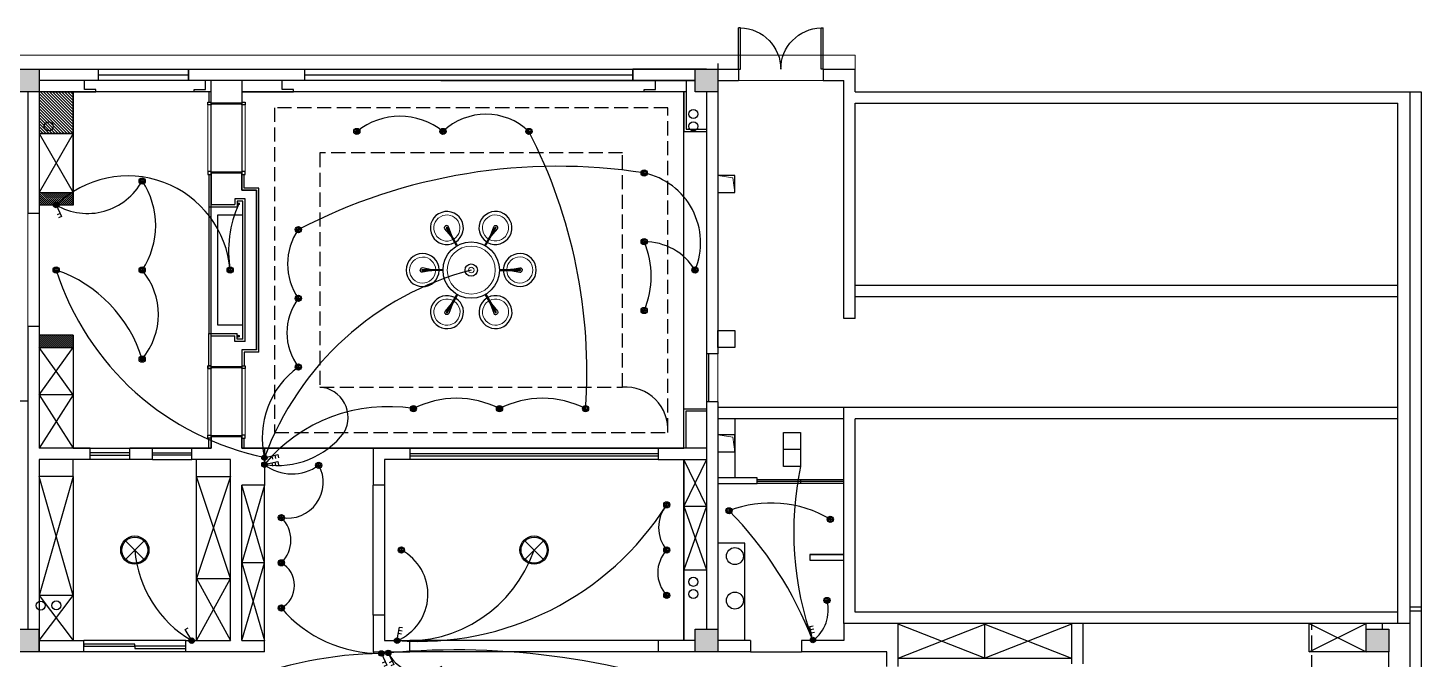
# Model space of a CAD drawing. Header units: millimetres. Extents: x 561810 to 956823, y -438984 to -391712.
# Drawn here: x 830117 to 854737, y -402870 to -391712 of the extents above; entities that cross this region are included whole.
import ezdxf

# ---------------------------------------------------------------- set-up
doc = ezdxf.new("R2010")
doc.units = ezdxf.units.MM
doc.header["$LTSCALE"] = 10
doc.header["$MEASUREMENT"] = 0
doc.linetypes.add('DASH', pattern=[0.35, 0.25, -0.1])
doc.layers.get('0').update_dxf_attribs({"linetype": 'CONTINUOUS'})
for name, color, linetype in [('4-P灯具', 142, 'CONTINUOUS'), ('5-P开关', 4, 'CONTINUOUS'), ('5-P开关图例', 4, 'CONTINUOUS'), ('COLUMN', 7, 'CONTINUOUS'), ('PUB_HATCH', 144, 'CONTINUOUS'), ('WALL', 7, 'CONTINUOUS'), ('WINDOW', 4, 'CONTINUOUS'), ('填充', 8, 'CONTINUOUS'), ('墙', 7, 'CONTINUOUS')]:
    doc.layers.add(name, color=color, linetype=linetype)
doc.layers.add('家居内线', color=251, linetype='CONTINUOUS', lineweight=13)
doc.layers.add('细线', color=250, linetype='CONTINUOUS', lineweight=5)

# ---------------------------------------------------------------- blocks, each defined once
blk = doc.blocks.new('$DORLIB2D$00000002')
for p, q in [((-0.5, 0), (-0.5, 0.4875)), ((-0.475, 0.4875), (-0.5, 0.4875)), ((-0.475, 0), (-0.475, 0.4875)), ((0.475, 0), (0.475, 0.4875)), ((0.475, 0.4875), (0.5, 0.4875)), ((0.5, 0), (0.5, 0.4875)), ((-0.5, 0), (-0.475, 0)), ((0.5, 0), (0.475, 0))]:
    blk.add_line(p, q)
for centre, start, end in [((-0.4875, 0), 0, 88.53072), ((0.4875, 0), 91.46928, 180)]:
    blk.add_arc(centre, 0.4875, start, end)
blk = doc.blocks.new('dfghdfhgd')
at = {"layer": '5-P开关图例'}
blk.add_hatch(color=4, dxfattribs=at).paths.add_polyline_path([(251209, 63552, 1), (251112, 63552, 1)])
at = {"layer": '5-P开关图例', "color": 4}
for p, q in [((251160, 63552), (251273, 63747)), ((251242, 63694), (251292, 63666)), ((251273, 63747), (251323, 63719))]:
    blk.add_line(p, q, dxfattribs=at)
blk.add_circle((251160, 63552), 48.4, dxfattribs=at)
blk = doc.blocks.new('ghdfg')
at = {"layer": '5-P开关图例'}
blk.add_hatch(color=4, dxfattribs=at).paths.add_polyline_path([(251192, 62859, 1), (251095, 62859, 1)])
at = {"layer": '5-P开关图例', "color": 4}
for p, q in [((251152, 62875), (251265, 63070)), ((251265, 63070), (251315, 63041)), ((251209, 62973), (251259, 62944)), ((251237, 63022), (251287, 62993))]:
    blk.add_line(p, q, dxfattribs=at)
blk.add_circle((251144, 62859), 48.4, dxfattribs=at)
blk = doc.blocks.new('fghdfg')
at = {"layer": '5-P开关图例'}
blk.add_hatch(color=4, dxfattribs=at).paths.add_polyline_path([(251213, 64281, 1), (251116, 64281, 1)])
at = {"layer": '5-P开关图例', "color": 4}
for p, q in [((251164, 64281), (251277, 64477)), ((251277, 64477), (251327, 64448))]:
    blk.add_line(p, q, dxfattribs=at)
blk.add_circle((251164, 64281), 48.4, dxfattribs=at)

msp = doc.modelspace()

# ---------------------------------------------------------------- hatches: boundary and pattern name
h = msp.add_hatch()
h.set_pattern_fill('ANSI31', color=250, scale=200, style=0)
h.set_pattern_definition([(135, (830916.954, -394842.755), (17.6777, 17.6777), [])])
h.paths.add_polyline_path([(830317, -394842.8), (830317, -394622.8), (830917, -394622.8), (830917, -394842.8)])
h = msp.add_hatch()
h.set_pattern_fill('ANSI31', color=250, scale=200, style=0)
h.set_pattern_definition([(225, (830916.954, -397142.755), (17.6777, -17.6777), [])])
h.paths.add_polyline_path([(830317, -397142.8), (830317, -397362.8), (830917, -397362.8), (830917, -397142.8)])
at = {"layer": 'PUB_HATCH'}
h = msp.add_hatch(color=256, dxfattribs=at)
h.paths.add_polyline_path([(829917, -392842.8), (829917, -392442.8), (830317, -392442.8), (830317, -392842.8)])
h.paths.add_polyline_path([(841907, -392842.8), (841907, -392442.8), (842307, -392442.8), (842307, -392842.8)])
h.paths.add_polyline_path([(841907, -402742.8), (841907, -402342.8), (842307, -402342.8), (842307, -402742.8)])
h.paths.add_polyline_path([(829917, -402742.8), (829917, -402342.8), (830317, -402342.8), (830317, -402742.8)])
h = msp.add_hatch(color=256, dxfattribs=at)
h.paths.add_polyline_path([(829917, -414402.8), (829917, -414002.8), (830317, -414002.8), (830317, -414402.8)])
h.paths.add_polyline_path([(818057, -414402.8), (818057, -414002.8), (818457, -414002.8), (818457, -414402.8)])
h.paths.add_polyline_path([(818057, -409202.8), (818057, -408802.8), (818457, -408802.8), (818457, -409202.8)])
h.paths.add_polyline_path([(818057, -402742.8), (818057, -402342.8), (818457, -402342.8), (818457, -402742.8)])
h.paths.add_polyline_path([(853767, -402742.8), (853767, -402342.8), (854167, -402342.8), (854167, -402742.8)])
h.paths.add_polyline_path([(853767, -409202.8), (853767, -408802.8), (854167, -408802.8), (854167, -409202.8)])
h.paths.add_polyline_path([(853767, -414402.8), (853767, -414002.8), (854167, -414002.8), (854167, -414402.8)])
h.paths.add_polyline_path([(841907, -414402.8), (841907, -414002.8), (842307, -414002.8), (842307, -414402.8)])
at = {"layer": '墙'}
h = msp.add_hatch(dxfattribs=at)
h.set_pattern_fill('ANSI31', color=250, scale=300, style=0)
h.set_pattern_definition([(135, (830916.954, -393577.755), (26.5165, 26.5165), [])])
h.paths.add_polyline_path([(830917, -392842.8), (830317, -392842.8), (830317, -393577.8), (830917, -393577.8)])

# ---------------------------------------------------------------- linework, layer by layer
for p, q in [((832957, -392442.8), (832957, -392642.8)), ((832957, -392442.8), (835007.1, -392442.8)), ((840807.1, -392442.8), (840807.1, -392642.8)), ((835007.1, -392642.8), (832957, -392642.8))]:
    msp.add_line(p, q)
at = {"color": 250}
for p, q in [((830917, -393577.8), (830317, -394622.8)), ((830317, -393577.8), (830917, -394622.8)), ((830317, -398196.3), (830917, -397362.8)), ((830917, -398196.3), (830317, -397362.8)), ((830917, -398196.3), (830317, -398196.3)), ((830317, -398196.3), (830917, -399142.8)), ((830917, -398196.3), (830317, -399142.8)), ((841257, -399142.8), (836867, -399142.8)), ((841257, -399342.8), (836867, -399342.8)), ((842107, -400167.8), (841707, -399342.8)), ((842107, -399342.8), (841707, -400167.8)), ((836217, -402092.8), (836217, -399792.8)), ((836417, -399792.8), (836417, -402092.8)), ((841707, -400167.8), (842107, -400167.8)), ((842107, -400167.8), (841707, -401292.8)), ((841707, -400167.8), (842107, -401292.8)), ((831830.2, -401119.5), (832183.7, -400766)), ((831830.2, -400766), (832183.7, -401119.5)), ((838885.2, -401119.5), (839238.8, -400766)), ((838885.2, -400766), (839238.8, -401119.5)), ((834297.1, -401167.8), (833897, -401167.8)), ((841257, -402542.8), (836867, -402542.8)), ((841257, -402742.8), (836867, -402742.8))]:
    msp.add_line(p, q, dxfattribs=at)
at = {"color": 1}
for p, q in [((854537, -401944.8), (854737, -401944.8)), ((854537, -402014.8), (854737, -402014.8))]:
    msp.add_line(p, q, dxfattribs=at)
at = {"color": 250}
for points in [[(830917, -399642.8), (830317, -401742.8), (830917, -402542.8)], [(830317, -402542.8), (830917, -401742.8), (830317, -399642.8)], [(833697, -399642.8), (833097, -401442.8), (833697, -402542.8)], [(833097, -402542.8), (833697, -401442.8), (833097, -399642.8)], [(834297.1, -399792.8), (833897, -401167.8), (834297.1, -402542.8)], [(833897, -402542.8), (834297.1, -401167.8), (833897, -399792.8)]]:
    msp.add_lwpolyline(points, dxfattribs=at)
for centre in [(832007, -400942.8), (839062, -400942.8)]:
    msp.add_circle(centre, 230, dxfattribs=at)
at = {"color": 251}
for centre, radius, start, end in [((836690.8, -394489.8), 1214.4, 51.24519, 128.75481), ((838211.3, -394341), 1102.3, 46.39579, 133.60421), ((830702.4, -397782.4), 9292.5, 355.92469, 27.14455), ((839479.6, -404097.6), 9939.3, 81.16036, 117.45464), ((831882.5, -396145), 1815.9, 4.80855, 134.18247), ((840744.6, -395509.1), 1259, 337.40879, 77.97051), ((831170.6, -393892.4), 1099.9, 239.77503, 331.46752), ((830959.3, -395205.3), 1416.7, 326.22817, 33.77185), ((835662.6, -395654.1), 1999.4, 155.41065, 189.75215), ((835770.2, -395885.3), 1063.6, 145.16898, 214.83101), ((841016.7, -396535.2), 1042.5, 31.35472, 90.53607), ((839606.2, -396100.3), 1526.8, 336.55395, 23.44605), ((829835.7, -398267.7), 2405.4, 16.91742, 71.04643), ((835285.6, -394500.8), 4901.2, 197.72273, 258.57199), ((831197.4, -396780.3), 1225.9, 320.03015, 39.96985), ((839295.6, -401146), 5325.5, 104.61347, 159.81809), ((835703.9, -397100.3), 1009.9, 143.0209, 216.9791), ((835804.6, -398960.8), 1547.1, 125.91426, 192.99514), ((835240.9, -398598), 536.5, 330.43699, 86.13188), ((840673.4, -398816.3), 755, 356.47407, 93.52593), ((837690.8, -399933.2), 1673.1, 62.9753, 117.0247), ((839211.3, -399924.6), 1665.5, 62.84055, 117.15945), ((836479, -401242.8), 2836.2, 80.83889, 140.29229), ((834525.3, -397962.2), 1486.2, 261.0816, 322.7047), ((834785, -398798), 799.1, 232.3652, 306.20815), ((834706.3, -399747.8), 629.5, 260.00871, 28.97785), ((849310.9, -400624.3), 5659.4, 168.1566, 199.81532), ((837021, -397365.1), 5191.5, 265.81335, 327.65333), ((841884.5, -400542.8), 623, 140.05127, 219.94873), ((843246.8, -402168.1), 2058, 59.32399, 111.08297), ((837805.2, -404904.6), 6617.2, 20.91167, 44.72698), ((834207.8, -400767.8), 558.2, 314.22582, 45.77418), ((834046.7, -400776.8), 2046.5, 184.65094, 239.64372), ((836809.8, -400166.5), 2382.2, 265.95957, 340.98235), ((836299.3, -401724.9), 886.7, 292.73349, 61.89608), ((841828.2, -401342.8), 580.9, 136.48371, 223.51629), ((834369.1, -401567.8), 460.4, 299.6901, 60.3099), ((836337.9, -400479.4), 2290.3, 220.52908, 270.62975), ((843597, -402006.2), 663, 305.98134, 15.16794), ((836467.7, -409972.6), 7203.8, 90.83179, 132.1613), ((837676.1, -416110.2), 13403, 68.68842, 95.09086), ((837057.6, -402477.7), 637.1, 207.08372, 306.05371)]:
    msp.add_arc(centre, radius, start, end, dxfattribs=at)
at = {"layer": '4-P灯具', "color": 250, "ltscale": 20}
for p, q in [((835875.6, -393542.8), (835985.6, -393542.8)), ((835930.6, -393597.8), (835930.6, -393487.8)), ((837396, -393542.8), (837506, -393542.8)), ((837451, -393597.8), (837451, -393487.8)), ((838916.5, -393542.8), (839026.5, -393542.8)), ((838971.5, -393597.8), (838971.5, -393487.8)), ((832137, -394472.8), (832137, -394362.8)), ((840952, -394277.8), (841062, -394277.8)), ((841007, -394332.8), (841007, -394222.8)), ((832082, -394417.8), (832192, -394417.8)), ((834842.1, -395277.8), (834952.1, -395277.8)), ((834897.1, -395332.8), (834897.1, -395222.8)), ((840952, -395492.8), (841062, -395492.8)), ((841007, -395547.8), (841007, -395437.8)), ((830562, -395992.8), (830672, -395992.8)), ((830617, -396047.8), (830617, -395937.8)), ((832082, -395992.8), (832192, -395992.8)), ((832137, -396047.8), (832137, -395937.8)), ((833637, -395992.8), (833747, -395992.8)), ((833692, -396047.8), (833692, -395937.8)), ((841852, -395992.8), (841962, -395992.8)), ((841907, -396047.8), (841907, -395937.8)), ((834842.1, -396492.8), (834952.1, -396492.8)), ((834897.1, -396547.8), (834897.1, -396437.8)), ((840952, -396707.8), (841062, -396707.8)), ((841007, -396762.8), (841007, -396652.8)), ((832082, -397567.8), (832192, -397567.8)), ((832137, -397622.8), (832137, -397512.8)), ((834842.1, -397707.8), (834952.1, -397707.8)), ((834897.1, -397762.8), (834897.1, -397652.8)), ((836875.6, -398442.8), (836985.6, -398442.8)), ((836930.6, -398497.8), (836930.6, -398387.8)), ((838396, -398442.8), (838506, -398442.8)), ((838451, -398497.8), (838451, -398387.8)), ((839916.5, -398442.8), (840026.5, -398442.8)), ((839971.5, -398497.8), (839971.5, -398387.8)), ((835202.1, -399442.8), (835312.1, -399442.8)), ((835257.1, -399497.8), (835257.1, -399387.8)), ((834597.1, -400422.8), (834597.1, -400312.8)), ((841352, -400142.8), (841462, -400142.8)), ((841407, -400197.8), (841407, -400087.8)), ((842451.5, -400247.9), (842561.5, -400247.9)), ((842506.5, -400192.9), (842506.5, -400302.9)), ((834542.1, -400367.8), (834652.1, -400367.8)), ((844241.8, -400398.1), (844351.8, -400398.1)), ((844296.8, -400343.1), (844296.8, -400453.1)), ((836662, -400942.8), (836772, -400942.8)), ((836717, -400997.8), (836717, -400887.8)), ((841352, -400942.8), (841462, -400942.8)), ((841407, -400997.8), (841407, -400887.8)), ((834542.1, -401167.8), (834652.1, -401167.8)), ((834597.1, -401222.8), (834597.1, -401112.8)), ((841352, -401742.8), (841462, -401742.8)), ((841407, -401687.8), (841407, -401797.8)), ((844237, -401777.8), (844237, -401887.8)), ((834542.1, -401967.8), (834652.1, -401967.8)), ((834597.1, -401912.8), (834597.1, -402022.8)), ((844182, -401832.8), (844292, -401832.8))]:
    msp.add_line(p, q, dxfattribs=at)
at = {"layer": '4-P灯具', "color": 142}
for centre in [(835930.6, -393542.8), (837451, -393542.8), (838971.5, -393542.8), (832137, -394417.8), (841007, -394277.8), (834897.1, -395277.8), (841007, -395492.8), (830617, -395992.8), (832137, -395992.8), (833692, -395992.8), (841907, -395992.8), (834897.1, -396492.8), (841007, -396707.8), (832137, -397567.8), (834897.1, -397707.8), (836930.6, -398442.8), (838451, -398442.8), (839971.5, -398442.8), (835257.1, -399442.8), (834597.1, -400367.8), (841407, -400142.8), (842506.5, -400247.9), (844296.8, -400398.1), (836717, -400942.8), (841407, -400942.8), (834597.1, -401167.8), (841407, -401742.8), (844237, -401832.8), (834597.1, -401967.8)]:
    msp.add_circle(centre, 55, dxfattribs=at)
at = {"layer": '4-P灯具', "color": 250, "ltscale": 20}
for centre in [(835930.6, -393542.8), (837451, -393542.8), (838971.5, -393542.8), (832137, -394417.8), (841007, -394277.8), (834897.1, -395277.8), (841007, -395492.8), (830617, -395992.8), (832137, -395992.8), (833692, -395992.8), (841907, -395992.8), (834897.1, -396492.8), (841007, -396707.8), (832137, -397567.8), (834897.1, -397707.8), (836930.6, -398442.8), (838451, -398442.8), (839971.5, -398442.8), (835257.1, -399442.8), (841407, -400142.8), (842506.5, -400247.9), (834597.1, -400367.8), (844296.8, -400398.1), (836717, -400942.8), (841407, -400942.8), (834597.1, -401167.8), (841407, -401742.8), (844237, -401832.8), (834597.1, -401967.8)]:
    msp.add_circle(centre, 35, dxfattribs=at)
at = {"layer": 'COLUMN'}
msp.add_line((830317, -402742.8), (830317, -402342.8), dxfattribs=at)
at = {"layer": 'WALL'}
for p, q in [((830317, -392442.8), (831357, -392442.8)), ((831357, -392442.8), (831357, -392642.8)), ((832957, -392642.8), (832957, -392442.8)), ((835007.1, -392442.8), (835007.1, -392642.8)), ((837416.8, -392442.8), (841907, -392442.8)), ((842107, -392442.8), (840807.1, -392442.8)), ((840807.1, -392642.8), (840807.1, -392442.8)), ((842307, -392342.8), (842307, -397472.8)), ((842307, -392442.8), (842672, -392442.8)), ((842672, -392442.8), (842672, -392642.8)), ((844172, -392442.8), (844737, -392442.8)), ((844172, -392442.8), (844172, -392642.8)), ((844737, -392842.8), (844737, -392442.8)), ((831357, -392642.8), (830317, -392642.8)), ((833357, -393042.8), (833357, -392642.8)), ((833897, -392642.8), (833897, -393042.8)), ((837416.8, -392642.8), (841907, -392642.8)), ((841907, -392642.8), (840807.1, -392642.8)), ((842307, -392642.8), (842672, -392642.8)), ((844172, -392642.8), (844537, -392642.8)), ((844537, -396847.8), (844537, -392642.8)), ((830117, -392842.8), (830117, -394992.8)), ((830317, -392842.8), (830317, -394992.8)), ((842107, -392842.8), (842107, -397472.8)), ((844737, -392842.8), (854737, -392842.8)), ((833557, -393042.8), (833357, -393042.8)), ((833897, -393042.8), (833557, -393042.8)), ((844737, -393042.8), (854327, -393042.8)), ((844737, -396847.8), (844737, -393042.8)), ((854327, -402242.8), (854327, -393042.8)), ((833357, -394282.8), (833357, -394832.8)), ((833897, -394282.8), (833357, -394282.8)), ((833897, -394582.8), (833897, -394282.8)), ((834157.1, -394582.8), (833897, -394582.8)), ((834157.1, -397402.8), (834157.1, -394582.8)), ((833357, -394832.8), (833777.1, -394832.8)), ((833957.1, -394732.8), (833777.1, -394732.8)), ((833777.1, -394732.8), (833777.1, -394832.8)), ((833957.1, -397252.8), (833957.1, -394732.8)), ((830317, -394992.8), (830117, -394992.8)), ((854327, -396267.8), (844737, -396267.8)), ((854327, -396467.8), (844737, -396467.8)), ((844737, -396847.8), (844537, -396847.8)), ((830117, -396992.8), (830117, -402342.8)), ((830317, -396992.8), (830117, -396992.8)), ((830317, -396992.8), (830317, -399142.8)), ((833357, -397702.8), (833357, -397152.8)), ((833357, -397152.8), (833777.1, -397152.8)), ((833777.1, -397252.8), (833777.1, -397152.8)), ((833957.1, -397252.8), (833777.1, -397252.8)), ((834157.1, -397402.8), (833897, -397402.8)), ((833897, -397402.8), (833897, -397702.8)), ((842307, -397472.8), (842107, -397472.8)), ((833897, -397702.8), (833357, -397702.8)), ((830117, -398310.9), (829547, -398310.9)), ((842107, -398322.8), (842107, -402342.8)), ((842307, -398322.8), (842107, -398322.8)), ((842307, -398322.8), (842307, -402342.8)), ((844537, -398422.8), (842307, -398422.8)), ((844537, -402242.8), (844537, -398422.8)), ((854327, -398422.8), (844537, -398422.8)), ((854327, -398422.8), (844537, -398422.8)), ((844537, -398622.8), (842307, -398622.8)), ((844737, -402042.8), (844737, -398622.8)), ((854327, -398622.8), (844737, -398622.8)), ((833357, -398942.8), (833357, -399142.8)), ((833557, -398942.8), (833357, -398942.8)), ((833897, -398942.8), (833557, -398942.8)), ((833897, -399142.8), (833897, -398942.8)), ((831217, -399142.8), (830317, -399142.8)), ((831217, -399342.8), (831217, -399142.8)), ((832317, -399142.8), (831917, -399142.8)), ((831917, -399342.8), (831917, -399142.8)), ((832317, -399342.8), (832317, -399142.8)), ((833357, -399142.8), (833017, -399142.8)), ((833017, -399342.8), (833017, -399142.8)), ((834297.1, -399142.8), (833897, -399142.8)), ((834297.1, -399142.8), (834297.1, -399792.8)), ((836867, -399142.8), (836867, -399342.8)), ((841257, -399142.8), (841257, -399342.8)), ((842107, -399142.8), (841257, -399142.8)), ((830317, -399342.8), (830317, -402342.8)), ((831217, -399342.8), (830317, -399342.8)), ((832317, -399342.8), (831917, -399342.8)), ((833697, -399342.8), (833017, -399342.8)), ((833697, -402542.8), (833697, -399342.8)), ((841257, -399342.8), (842107, -399342.8)), ((833897, -402542.8), (833897, -399792.8)), ((834297.1, -399792.8), (833897, -399792.8)), ((836417, -399792.8), (836217, -399792.8)), ((842787, -400822.8), (842307, -400822.8)), ((842787, -402542.8), (842787, -400822.8)), ((843937, -401022.8), (844537, -401022.8)), ((844537, -401022.8), (843937, -401022.8)), ((843937, -401022.8), (843937, -401122.8)), ((843937, -401122.8), (844537, -401122.8)), ((854327, -402042.8), (844737, -402042.8)), ((836417, -402092.8), (836217, -402092.8)), ((854537, -402242.8), (844537, -402242.8)), ((844537, -402242.8), (844537, -402542.8)), ((845497, -403002.8), (845497, -402252.8)), ((848557, -402242.8), (848557, -402952.8)), ((848757, -402252.8), (848757, -402952.8)), ((853767, -402342.8), (853767, -402242.8)), ((831107.4, -402742.8), (829917, -402742.8)), ((830317, -402542.8), (831107.4, -402542.8)), ((831107.4, -402742.8), (831107.4, -402542.8)), ((832907.3, -402742.8), (832907.3, -402542.8)), ((832907.3, -402542.8), (833697, -402542.8)), ((834297.1, -402742.8), (832907.3, -402742.8)), ((833897, -402542.8), (834297.1, -402542.8)), ((834297.1, -402742.8), (834297.1, -402542.8)), ((836867, -402742.8), (836867, -402542.8)), ((841907, -402542.8), (841257, -402542.8)), ((841257, -402542.8), (841257, -402742.8)), ((842887, -402742.8), (841257, -402742.8)), ((842887, -402542.8), (842307, -402542.8)), ((842887, -402542.8), (842887, -402742.8)), ((844537, -402542.8), (843787, -402542.8)), ((843787, -402542.8), (843787, -402742.8)), ((845297, -402742.8), (843787, -402742.8)), ((845297, -403002.8), (845297, -402742.8)), ((854167, -406552.8), (854167, -402742.8))]:
    msp.add_line(p, q, dxfattribs=at)
at = {"layer": 'WALL', "color": 0, "linetype": 'Continuous'}
msp.add_line((854057, -402342.8), (854057, -402242.8), dxfattribs=at)
at = {"layer": 'WALL'}
for points in [[(829917, -392842.8), (829917, -392442.8), (830317, -392442.8), (830317, -392842.8), (829917, -392842.8)], [(841907, -392842.8), (841907, -392442.8), (842307, -392442.8), (842307, -392842.8), (841907, -392842.8)], [(842607, -394322.8), (842307, -394322.8), (842307, -394622.8), (842607, -394622.8), (842607, -394322.8)], [(842607, -397362.8), (842307, -397362.8), (842307, -397062.8), (842607, -397062.8), (842607, -397362.8)], [(842607, -398907.8), (842307, -398907.8), (842307, -399207.8), (842607, -399207.8), (842607, -398907.8)], [(836867, -399142.8), (836217, -399142.8), (836217, -399792.8)], [(836867, -399342.8), (836417, -399342.8), (836417, -399792.8)], [(842307, -399762.8), (843007, -399762.8), (843007, -399662.8), (842307, -399662.8)], [(836217, -402092.8), (836217, -402742.8), (836867, -402742.8)], [(836417, -402092.8), (836417, -402542.8), (836867, -402542.8)], [(829917, -402742.8), (829917, -402342.8), (830317, -402342.8), (830317, -402742.8), (829917, -402742.8)], [(841907, -402742.8), (841907, -402342.8), (842307, -402342.8), (842307, -402742.8), (841907, -402742.8)], [(853767, -402742.8), (853767, -402342.8), (854167, -402342.8), (854167, -402742.8), (853767, -402742.8)]]:
    msp.add_lwpolyline(points, dxfattribs=at)
at = {"layer": 'WINDOW'}
for p, q in [((831357, -392442.8), (832957, -392442.8)), ((835007.1, -392442.8), (840807.1, -392442.8)), ((831357, -392542.8), (832957, -392542.8)), ((832957, -392642.8), (831357, -392642.8)), ((835007.1, -392542.8), (840807.1, -392542.8)), ((840807.1, -392642.8), (835007.1, -392642.8)), ((854537, -392842.8), (854537, -414802.8)), ((854737, -392842.8), (854737, -415002.8)), ((842107, -397472.8), (842107, -398322.8)), ((842147, -397472.8), (842147, -398322.8)), ((831217, -399142.8), (831917, -399142.8)), ((831917, -399222.8), (831217, -399222.8)), ((831217, -399262.8), (831917, -399262.8)), ((833017, -399142.8), (832317, -399142.8)), ((832317, -399222.8), (833017, -399222.8)), ((833017, -399262.8), (832317, -399262.8)), ((841257, -399242.8), (836867, -399242.8)), ((841257, -399282.8), (836867, -399282.8)), ((831917, -399342.8), (831217, -399342.8)), ((832317, -399342.8), (833017, -399342.8))]:
    msp.add_line(p, q, dxfattribs=at)
at = {"layer": 'WINDOW', "color": 250}
for p, q in [((844537, -399702.8), (843007, -399702.8)), ((844537, -399732.8), (843007, -399732.8)), ((844537, -399762.8), (843007, -399762.8))]:
    msp.add_line(p, q, dxfattribs=at)
at = {"layer": 'WINDOW', "color": 4}
msp.add_line((843772, -399702.8), (843772, -399762.8), dxfattribs=at)
at = {"layer": 'WINDOW'}
for points in [[(832007.3, -402602.8), (831107.3, -402602.8), (831107.3, -402642.8), (832007.3, -402642.8), (832007.3, -402602.8)], [(832907.3, -402642.8), (832007.3, -402642.8), (832007.3, -402682.8), (832907.3, -402682.8), (832907.3, -402642.8)]]:
    msp.add_lwpolyline(points, dxfattribs=at)
for centre, radius in [((841876.4, -393234.9), 80), ((830483.9, -393450.9), 80), ((841876.4, -393450.9), 80), ((842611.3, -401048.8), 150), ((841876.4, -401503.4), 80), ((841876.4, -401719.4), 80), ((842611.3, -401834.3), 150), ((830343.5, -401922.8, -2150003), 80), ((830621.5, -401920.8, -2150003), 80)]:
    msp.add_circle(centre, radius, dxfattribs=at)
at = {"layer": '填充', "color": 142, "ltscale": 0.01}
for p, q in [((830917, -392842.8), (830517, -392842.8)), ((830917, -393577.8), (830917, -392842.8)), ((833317, -392842.8), (833317, -393022.8)), ((830917, -393577.8), (830317, -393577.8)), ((830917, -394792.8), (830917, -393577.8)), ((833317, -394302.8), (833317, -394872.8)), ((833937, -394542.8), (833937, -394302.8)), ((830317, -394622.8), (830917, -394622.8)), ((834197.1, -394542.8), (833937, -394542.8)), ((834197.1, -397442.8), (834197.1, -394542.8)), ((830917, -394842.8), (830317, -394842.8)), ((830917, -394842.8), (830917, -394742.8)), ((833317, -394872.8), (833817.1, -394872.8)), ((833317, -394872.8), (833317, -397112.8)), ((833917.1, -394772.8), (833817.1, -394772.8)), ((833817.1, -394772.8), (833817.1, -394872.8)), ((833917.1, -397212.8), (833917.1, -394772.8)), ((830317, -394992.8), (830317, -396992.8)), ((837509.8, -395248.3), (837594.4, -395395.2)), ((837517.2, -395238.5), (837511.6, -395241.7)), ((837608.6, -395387), (837523.9, -395240.2)), ((838375.2, -395238.3), (838290.3, -395384.9)), ((838304.5, -395393.1), (838389.2, -395246.4)), ((838387.4, -395239.7), (838381.8, -395236.5)), ((837081, -395991.5), (837081, -395997.9)), ((837255.3, -395986.6), (837085.9, -395986.6)), ((837085.9, -396002.8), (837255.3, -396002.9)), ((838816.6, -395982.6), (838647.1, -395982.5)), ((838647.1, -395998.8), (838816.6, -395998.8)), ((838821.4, -395994), (838821.4, -395987.5)), ((837598, -396592.3), (837513.2, -396739.1)), ((837527.3, -396747.2), (837612.1, -396600.5)), ((838293.9, -396598.4), (838378.6, -396745.2)), ((838392.6, -396737.1), (838308, -396590.3)), ((837515, -396745.7), (837520.6, -396748.9)), ((838385.2, -396747), (838390.8, -396743.7)), ((833317, -397682.8), (833317, -397112.8)), ((833317, -397112.8), (833817.1, -397112.8)), ((833817.1, -397212.8), (833817.1, -397112.8)), ((830917, -397142.8), (830317, -397142.8)), ((830317, -397362.8), (830917, -397362.8)), ((830917, -397142.8), (830917, -397242.8)), ((833917.1, -397212.8), (833817.1, -397212.8)), ((834197.1, -397442.8), (833937, -397442.8)), ((833937, -397442.8), (833937, -397682.8)), ((833357, -397682.8), (833297, -397682.8)), ((833297, -397682.8), (833297, -397732.8)), ((833297, -397732.8), (833357, -397732.8)), ((833897, -397722.8), (833357, -397722.8)), ((833357, -397732.8), (833357, -397722.8)), ((833897, -397682.8), (833957, -397682.8)), ((833897, -397732.8), (833897, -397722.8)), ((833957, -397732.8), (833897, -397732.8)), ((833957, -397682.8), (833957, -397732.8)), ((842607, -398622.8), (842607, -399662.8)), ((833297, -398912.8), (833357, -398912.8)), ((833297, -398962.8), (833297, -398912.8)), ((833357, -398962.8), (833297, -398962.8)), ((833317, -399142.8), (833317, -398962.8)), ((833357, -398912.8), (833357, -398922.8)), ((833897, -398922.8), (833357, -398922.8)), ((833957, -398912.8), (833897, -398912.8)), ((833897, -398912.8), (833897, -398922.8)), ((833897, -398962.8), (833957, -398962.8)), ((833937, -399142.8), (833937, -398962.8)), ((833957, -398962.8), (833957, -398912.8)), ((836217, -399142.8), (834297.1, -399142.8)), ((845497, -402852.8), (845497, -402252.8))]:
    msp.add_line(p, q, dxfattribs=at)
at = {"layer": '填充', "color": 250, "ltscale": 0.01}
for p, q in [((830917, -397192.8), (830917, -399142.8)), ((830917, -399642.8), (830917, -399342.8)), ((833097, -399642.8), (833097, -399342.8)), ((841707, -399342.8), (841707, -402542.8)), ((830917, -399642.8), (830317, -399642.8)), ((830917, -399642.8), (830917, -402542.8)), ((833097, -402542.8), (833097, -399642.8)), ((833097, -399642.8), (833697, -399642.8)), ((834297.1, -402542.8), (834297.1, -399792.8)), ((841707, -401292.8), (842107, -401292.8)), ((833097, -401442.8), (833697, -401442.8)), ((830917, -401742.8), (830317, -401742.8)), ((847027, -402852.8), (847027, -402252.8)), ((852757, -402742.8), (852757, -402242.8)), ((853767, -402742.8), (852757, -402742.8)), ((845497, -402852.8), (848557, -402852.8))]:
    msp.add_line(p, q, dxfattribs=at)
at = {"layer": '填充', "color": 2, "linetype": 'DASH', "ltscale": 100}
msp.add_line((852807, -406552.8), (852807, -402242.8), dxfattribs=at)
at = {"layer": '填充', "color": 142, "ltscale": 0.01}
for points in [[(830517, -392842.8), (831317, -392842.8), (831317, -392802.8), (831117, -392802.8), (831117, -392642.8)], [(833357, -392842.8), (833057, -392842.8), (833057, -392802.8), (833257, -392802.8), (833257, -392642.8)], [(833897, -392842.8), (834808.3, -392842.8), (834808.3, -392802.8), (834608.3, -392802.8), (834608.3, -392642.8)], [(841747, -392842.8), (841007.1, -392842.8), (841007.1, -392802.8), (841207.1, -392802.8), (841207.1, -392642.8)], [(841747, -392642.8), (841747, -393502.8), (842107, -393502.8)], [(830917, -397142.8), (830917, -399142.8), (833357, -399142.8), (833357, -392842.8), (830917, -392842.8), (830917, -394842.8)], [(841707, -399142.8), (841707, -398442.8), (841707, -398442.8), (841707, -393542.8), (841707, -393542.8), (841707, -392842.8), (833897, -392842.8), (833897, -394582.8), (834157.1, -394582.8), (834157.1, -397402.8), (833897, -397402.8), (833897, -399142.8), (841707, -399142.8)], [(841707, -392842.8), (841707, -393542.8), (842107, -393542.8)], [(833897, -393022.8), (833957, -393022.8), (833957, -393072.8), (833897, -393072.8), (833897, -393062.8), (833357, -393062.8), (833357, -393072.8), (833297, -393072.8), (833297, -393022.8), (833357, -393022.8)], [(833897, -394302.8), (833957, -394302.8), (833957, -394252.8), (833897, -394252.8), (833897, -394262.8), (833357, -394262.8), (833357, -394252.8), (833297, -394252.8), (833297, -394302.8), (833357, -394302.8)], [(833897, -397682.8), (833957, -397682.8), (833957, -397732.8), (833897, -397732.8), (833897, -397722.8), (833357, -397722.8), (833357, -397732.8), (833297, -397732.8), (833297, -397682.8), (833357, -397682.8)], [(841707, -399142.8), (841707, -398442.8), (842107, -398442.8)], [(841747, -399142.8), (841747, -398482.8), (842107, -398482.8)], [(841707, -402542.8), (841707, -402542.8), (841707, -399342.8), (841707, -399342.8)]]:
    msp.add_lwpolyline(points, dxfattribs=at)
for points in [[(830917, -392842.8), (830317, -392842.8), (830317, -393577.8), (830917, -393577.8)], [(833917.1, -395022.8), (833467, -395022.8), (833467, -396962.8), (833917.1, -396962.8)], [(843772, -398862.8), (843772, -399462.8), (843472, -399462.8), (843472, -398862.8)]]:
    msp.add_lwpolyline(points, close=True, dxfattribs=at)
at = {"layer": '填充', "color": 2, "linetype": 'DASH', "ltscale": 100}
for points in [[(834477.1, -398862.8), (841427, -398862.8), (841427, -393122.8), (834477.1, -393122.8)], [(835277.1, -398062.8), (840627, -398062.8), (840627, -393922.8), (835277.1, -393922.8)]]:
    msp.add_lwpolyline(points, close=True, dxfattribs=at)
at = {"layer": '填充', "color": 142, "ltscale": 0.01}
for points in [[(837693.8, -395567.2), (837594.4, -395395.2), (837487, -395266.5, -0.4506423), (837497.8, -395213), (837501.1, -395211.1)], [(837708.9, -395558.4), (837608.6, -395387), (837552.7, -395228.5, 0.4506423), (837501, -395211.2), (837497.7, -395213)], [(838191, -395557), (838290.3, -395384.9), (838348, -395227.5, -0.4506423), (838399.8, -395210.2), (838403.1, -395212.1)], [(838206.2, -395565.7), (838304.5, -395393.1), (838413.8, -395265.5, 0.4506423), (838402.9, -395212), (838399.7, -395210.1)], [(837453.9, -395985.4), (837255.3, -395986.6), (837090.2, -395955.7, 0.4506423), (837049.2, -395991.9), (837049.2, -395995.6)], [(837454, -396002.9), (837255.3, -396002.9), (837090.2, -396031.7, -0.4506423), (837049.2, -395995.5), (837049.2, -395991.7)], [(838448.5, -395982.5), (838647.1, -395982.5), (838812.3, -395953.8, -0.4506423), (838853.2, -395989.9), (838853.2, -395993.7)], [(838448.5, -396000.1), (838647.1, -395998.8), (838812.3, -396029.7, 0.4506423), (838853.2, -395993.6), (838853.2, -395989.8)], [(837696.2, -396419.7), (837598, -396592.3), (837488.6, -396719.9, 0.4506423), (837499.5, -396773.4), (837502.8, -396775.3)], [(837711.5, -396428.4), (837612.1, -396600.5), (837554.4, -396757.9, -0.4506423), (837502.6, -396775.2), (837499.4, -396773.4)], [(838193.5, -396427), (838293.9, -396598.4), (838349.7, -396756.9, 0.4506423), (838401.5, -396774.3), (838404.7, -396772.4)], [(838208.7, -396418.2), (838308, -396590.3), (838415.5, -396718.9, -0.4506423), (838404.6, -396772.5), (838401.4, -396774.3)]]:
    msp.add_lwpolyline(points, format="xyb", dxfattribs=at)
for centre, radius in [((837952, -395992.8), 498.1), ((837952, -395992.8), 109.3), ((832007, -400942.8), 250), ((839062, -400942.8), 250)]:
    msp.add_circle(centre, radius, dxfattribs=at)
for centre, radius, start, end in [((837521, -395249.6), 291.6, 301.54064, 298.19722), ((838379.6, -395248.6), 291.6, 241.54064, 238.19722), ((837514, -395245.9), 4.86, 120, 209.94824), ((837519.6, -395242.7), 4.86, 30, 120), ((838379.4, -395240.7), 4.86, 60, 149.94824), ((838385, -395243.9), 4.86, 330, 60), ((837092.6, -395993.8), 291.6, 1.54064, 358.19722), ((838809.9, -395991.7), 291.6, 181.54064, 178.19722), ((837085.9, -395991.5), 4.86, 90, 180), ((837085.9, -395997.9), 4.86, 180, 269.94824), ((838816.6, -395987.5), 4.86, 0, 89.94824), ((838816.6, -395994), 4.86, 270, 0), ((837522.8, -396736.8), 291.6, 61.54064, 58.19722), ((838381.4, -396735.8), 291.6, 121.54064, 118.19722), ((837517.5, -396741.5), 4.86, 150, 240), ((837523.1, -396744.7), 4.86, 240, 329.94824), ((838382.8, -396742.8), 4.86, 210, 300), ((838388.4, -396739.5), 4.86, 300, 29.94824)]:
    msp.add_arc(centre, radius, start, end, dxfattribs=at)
at = {"layer": '墙', "color": 250}
for p, q in [((843772, -399162.8), (843472, -399162.8)), ((847027, -402852.8), (845497, -402252.8)), ((845497, -402852.8), (847027, -402252.8)), ((848557, -402252.8), (847027, -402852.8)), ((847027, -402252.8), (848557, -402852.8)), ((852757, -402742.8), (853767, -402242.8)), ((852757, -402242.8), (853767, -402742.8)), ((832907.3, -402542.8), (831107.4, -402542.8)), ((832907.3, -402742.8), (831107.4, -402742.8)), ((842887, -402742.8), (843787, -402742.8))]:
    msp.add_line(p, q, dxfattribs=at)
at = {"layer": '家居内线', "color": 2}
for p, q in [((833845.1, -394810.6), (833830.7, -394810.6)), ((833845.1, -394834.1), (833830.7, -394834.1)), ((833832.7, -394822.1), (833858.7, -394822.1)), ((833844.5, -394805.9), (833844.5, -394837.4)), ((833845.1, -397150.6), (833830.7, -397150.6)), ((833845.1, -397174.1), (833830.7, -397174.1)), ((833832.7, -397162.1), (833858.7, -397162.1)), ((833844.5, -397145.9), (833844.5, -397177.4))]:
    msp.add_line(p, q, dxfattribs=at)
for points in [[(833817.1, -394840.9), (833830.7, -394840.9), (833830.7, -394804.6), (833817.1, -394804.6)], [(833817.1, -397180.9), (833830.7, -397180.9), (833830.7, -397144.6), (833817.1, -397144.6)]]:
    msp.add_lwpolyline(points, close=True, dxfattribs=at)
for centre in [(833845.1, -394822.3), (833845.1, -397162.3)]:
    msp.add_circle(centre, 9.62, dxfattribs=at)
for centre in [(833845.1, -394822.3), (833845.1, -397162.3)]:
    msp.add_arc(centre, 11.8, 266.80472, 93.19528, dxfattribs=at)
at = {"layer": '细线', "color": 250, "lineweight": 5}
for p, q in [((827497, -392192.8), (844737, -392192.8)), ((844737, -392442.8), (844737, -392192.8)), ((842672, -392642.8), (844172, -392642.8)), ((833297, -393062.8), (833297, -394282.8)), ((833957, -394282.8), (833957, -393062.8)), ((842571.5, -394359.8), (842307, -394322.8)), ((842607, -394622.8), (842571.5, -394359.8)), ((830117, -394992.8), (830117, -396992.8)), ((842307, -397472.8), (842307, -398322.8)), ((833297, -397702.8), (833297, -398912.8)), ((833957, -398912.8), (833957, -397702.8)), ((842571.5, -398944.8), (842307, -398907.8)), ((842607, -399207.8), (842571.5, -398944.8))]:
    msp.add_line(p, q, dxfattribs=at)
for radius in [425.2, 48.6]:
    msp.add_circle((837952, -395992.8), radius, dxfattribs=at)
for centre, start, end in [((837521, -395249.6), 301.86741, 297.72258), ((838379.6, -395248.6), 241.86741, 237.72258), ((837092.6, -395993.8), 1.86741, 357.72258), ((838809.9, -395991.7), 181.86741, 177.72258), ((837522.8, -396736.8), 61.86741, 57.72258), ((838381.4, -396735.8), 121.86741, 117.72258)]:
    msp.add_arc(centre, 230.8, start, end, dxfattribs=at)

# ---------------------------------------------------------------- block references
at = {"layer": '5-P开关', "color": 250}
for name, p, rotation in [('dfghdfhgd', (922985.6, -152792.5), 234.9129717706152), ('ghdfg', (618049.1, -256967), 312.5937345885956), ('ghdfg', (618049.1, -257089.1), 312.5937345885956), ('ghdfg', (623719.4, -549812.4), 20.61797480937394), ('ghdfg', (701646.9, -618780), 42.59373458859561), ('fghdfg', (765931.7, -652974), 60.64901088272383), ('dfghdfhgd', (928731.7, -160719.3), 234.9129717706152), ('dfghdfhgd', (928855.1, -160709.2), 234.9129717706152)]:
    msp.add_blockref(name, p, dxfattribs=dict(at, rotation=rotation))
at = {"layer": 'WINDOW', "xscale": -1500, "yscale": 1500, "zscale": -1500, "rotation": 359.9999999999978}
msp.add_blockref('$DORLIB2D$00000002', (843422, -392442.8), dxfattribs=at)

doc.saveas('drawing.dxf')
